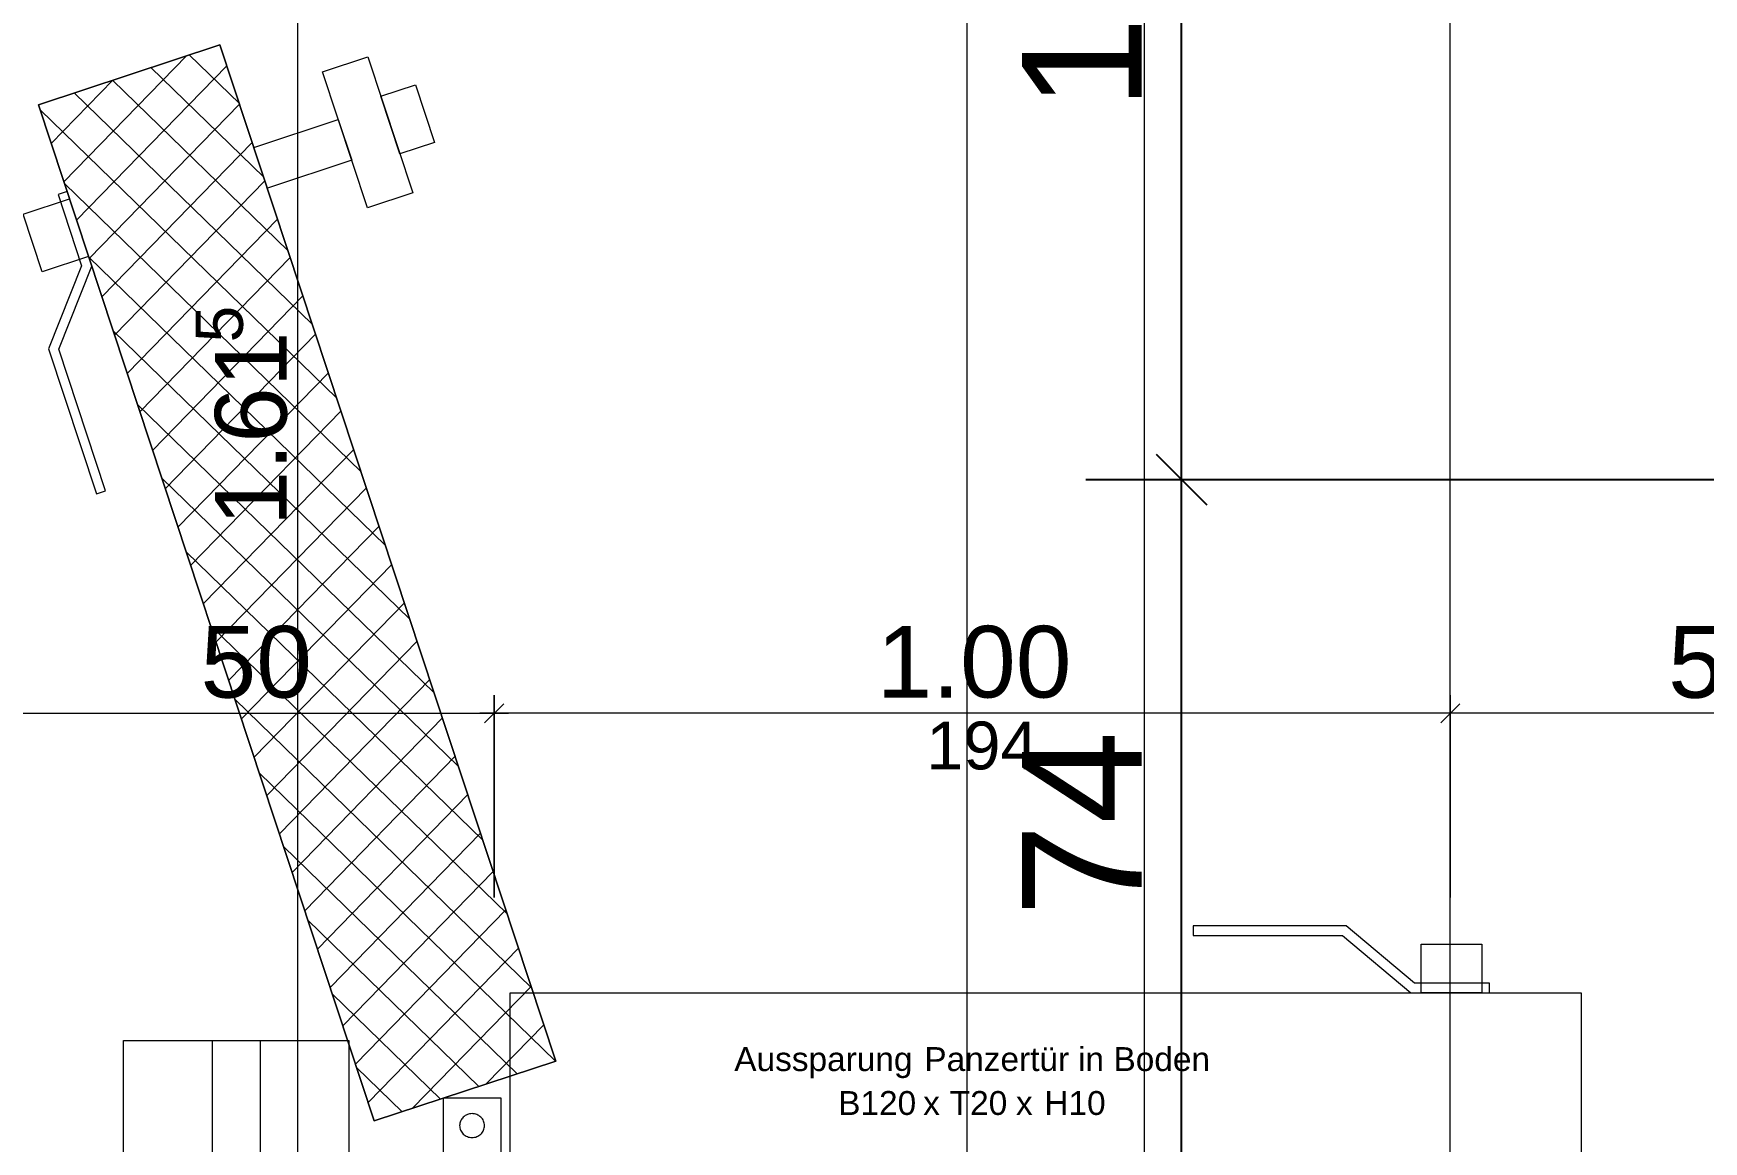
# Model space of a CAD drawing. Extents: x 0 to 1189, y 0 to 841.
# Drawn here: x 124.7 to 159.63, y 457.03 to 480.23 of the extents above; entities that cross this region are included whole.
import ezdxf
from ezdxf.lldxf.tags import DXFTag

# ---------------------------------------------------------------- set-up
doc = ezdxf.new("R2010")
doc.units = 0
doc.layers.get('0').update_dxf_attribs({"lineweight": 35})
for name, color, linetype, lineweight in [('211.5 Stahlbeton Kontur', 7, 'Continuous', 25), ('211.5 Stahlbeton Schraffur', 7, 'Continuous', 25), ('217.0 Schutzraum', 7, 'Continuous', 25), ('Bemassung', 7, 'Continuous', 25), ('Gebäude Kontur', 7, 'Continuous', 25), ('Text', 7, 'Continuous', 25)]:
    doc.layers.add(name, color=color, linetype=linetype, lineweight=lineweight)
doc.layers.add('L_Mass', color=5, linetype='Continuous', lineweight=25, true_color=0x0000ff)
doc.layers.add('L_Zuluft_eingelegt', color=1, linetype='fein_strichliert', lineweight=35, true_color=0xff0000)
doc.styles.get("Standard").update_dxf_attribs({"font": 'arial.ttf'})
tags = doc.linetypes.add('fein_strichliert', pattern=[4, 1, -2, 1]).pattern_tags.tags
tags[8:9] = [DXFTag(74, 4), DXFTag(75, 0), DXFTag(340, '0'), DXFTag(46, 0.0), DXFTag(50, 0.0), DXFTag(44, 0.0), DXFTag(45, 0.0)]
tags[6:7] = [DXFTag(74, 4), DXFTag(75, 0), DXFTag(340, '0'), DXFTag(46, 0.0), DXFTag(50, 0.0), DXFTag(44, 0.0), DXFTag(45, 0.0)]
tags[4:5] = [DXFTag(74, 4), DXFTag(75, 0), DXFTag(340, '0'), DXFTag(46, 0.0), DXFTag(50, 0.0), DXFTag(44, 0.0), DXFTag(45, 0.0)]
tags = doc.linetypes.add('Strichlin_lang', pattern=[0.5, 0.3, -0.2]).pattern_tags.tags
tags[6:7] = [DXFTag(74, 4), DXFTag(75, 0), DXFTag(340, '0'), DXFTag(46, 1.0), DXFTag(50, 0.0), DXFTag(44, 0.0), DXFTag(45, 0.0)]
tags[4:5] = [DXFTag(74, 4), DXFTag(75, 0), DXFTag(340, '0'), DXFTag(46, 1.0), DXFTag(50, 0.0), DXFTag(44, 0.0), DXFTag(45, 0.0)]

# ---------------------------------------------------------------- blocks, each defined once
blk = doc.blocks.new('Referenz-A0SO6TOG06', base_point=(4.401, 96.704))
at = {"layer": '211.5 Stahlbeton Kontur', "color": 0, "lineweight": 18}
for p, q in [((128.599, 479.992), (124.801, 478.738)), ((135.624, 458.722), (128.599, 479.992)), ((124.801, 478.738), (131.826, 457.468)), ((131.826, 457.468), (135.624, 458.722))]:
    blk.add_line(p, q, dxfattribs=at)
at = {"layer": '211.5 Stahlbeton Schraffur', "color": 0, "lineweight": 13}
for p, q in [((125.334, 477.124), (127.9, 479.761)), ((129.006, 478.76), (127.957, 479.78)), ((125.599, 476.321), (128.744, 479.553)), ((129.515, 477.218), (127.155, 479.515)), ((125.069, 477.926), (126.358, 479.252)), ((130.024, 475.676), (126.352, 479.25)), ((124.803, 478.729), (124.817, 478.743)), ((130.534, 474.135), (125.549, 478.985)), ((125.864, 475.518), (129.009, 478.75)), ((131.043, 472.593), (124.836, 478.632)), ((126.129, 474.715), (129.274, 477.947)), ((131.552, 471.051), (125.345, 477.09)), ((126.395, 473.912), (129.54, 477.144)), ((126.66, 473.109), (129.805, 476.341)), ((132.061, 469.509), (125.854, 475.548)), ((126.925, 472.306), (130.07, 475.538)), ((127.19, 471.503), (130.335, 474.735)), ((132.571, 467.967), (126.364, 474.006)), ((127.455, 470.7), (130.6, 473.932)), ((127.721, 469.897), (130.866, 473.129)), ((133.08, 466.425), (126.873, 472.464)), ((127.986, 469.094), (131.131, 472.327)), ((128.251, 468.291), (131.396, 471.524)), ((133.589, 464.883), (127.382, 470.922)), ((128.516, 467.488), (131.661, 470.721)), ((128.781, 466.685), (131.926, 469.918)), ((134.099, 463.341), (127.891, 469.38)), ((129.047, 465.883), (132.192, 469.115)), ((129.312, 465.08), (132.457, 468.312)), ((134.608, 461.799), (128.401, 467.839)), ((129.577, 464.277), (132.722, 467.509)), ((129.842, 463.474), (132.987, 466.706)), ((135.117, 460.257), (128.91, 466.297)), ((130.107, 462.671), (133.252, 465.903)), ((130.373, 461.868), (133.518, 465.1)), ((135.621, 458.721), (129.419, 464.755)), ((130.638, 461.065), (133.783, 464.297)), ((130.903, 460.262), (134.048, 463.494)), ((134.818, 458.456), (129.928, 463.213)), ((131.168, 459.459), (134.313, 462.691)), ((131.433, 458.656), (134.578, 461.888)), ((134.015, 458.191), (130.438, 461.671)), ((131.699, 457.853), (134.844, 461.086)), ((132.628, 457.733), (135.109, 460.283)), ((133.212, 457.925), (130.947, 460.129)), ((134.17, 458.242), (135.374, 459.48)), ((132.409, 457.66), (131.456, 458.587))]:
    blk.add_line(p, q, dxfattribs=at)
at = {"layer": '217.0 Schutzraum', "color": 0, "lineweight": 13}
for p, q in [((124.801, 478.738), (128.599, 479.992)), ((124.801, 478.738), (128.599, 479.992)), ((128.599, 479.992), (135.624, 458.722)), ((128.599, 479.992), (135.624, 458.722)), ((130.745, 479.425), (131.695, 479.739)), ((131.695, 479.739), (132.635, 476.89)), ((131.686, 476.577), (130.745, 479.425)), ((131.966, 478.918), (132.687, 479.156)), ((132.687, 479.156), (133.086, 477.95)), ((131.826, 457.468), (124.801, 478.738)), ((131.826, 457.468), (124.801, 478.738)), ((132.364, 477.712), (131.966, 478.918)), ((129.308, 477.845), (131.074, 478.428)), ((131.074, 478.428), (131.357, 477.574)), ((129.59, 476.99), (129.308, 477.845)), ((133.086, 477.95), (132.364, 477.712)), ((131.357, 477.574), (129.59, 476.99)), ((125.402, 476.918), (125.212, 476.855)), ((125.917, 475.357), (125.402, 476.918)), ((124.483, 476.446), (125.452, 476.766)), ((125.212, 476.855), (125.705, 475.364)), ((125.452, 476.766), (125.85, 475.56)), ((132.635, 476.89), (131.686, 476.577)), ((124.882, 475.24), (124.483, 476.446)), ((125.85, 475.56), (124.882, 475.24)), ((125.705, 475.364), (125.013, 473.63)), ((125.226, 473.624), (125.917, 475.357)), ((125.013, 473.63), (126.017, 470.592)), ((126.207, 470.654), (125.226, 473.624)), ((126.017, 470.592), (126.207, 470.654)), ((148.956, 461.55), (148.956, 461.35)), ((152.156, 461.55), (148.956, 461.55)), ((153.586, 460.35), (152.156, 461.55)), ((148.956, 461.35), (152.084, 461.35)), ((152.084, 461.35), (153.513, 460.15)), ((153.727, 461.17), (154.997, 461.17)), ((153.727, 460.15), (153.727, 461.17)), ((154.997, 461.17), (154.997, 460.15)), ((134.673, 456.15), (134.673, 460.15)), ((134.673, 460.15), (157.073, 460.15)), ((153.513, 460.15), (155.156, 460.15)), ((155.156, 460.35), (153.586, 460.35)), ((154.997, 460.15), (153.727, 460.15)), ((155.156, 460.15), (155.156, 460.35)), ((157.073, 460.15), (157.073, 456.15)), ((126.584, 453.154), (126.584, 459.152)), ((126.584, 459.152), (131.298, 459.152)), ((128.441, 459.152), (129.441, 459.152)), ((128.441, 456.152), (128.441, 459.152)), ((129.441, 459.152), (129.441, 456.152)), ((131.298, 459.152), (131.298, 453.154)), ((135.624, 458.722), (131.826, 457.468)), ((135.624, 458.722), (131.826, 457.468)), ((133.273, 457.948), (134.473, 457.948)), ((133.273, 455.348), (133.273, 457.948)), ((133.273, 456.792), (133.273, 457.948)), ((133.273, 457.948), (134.473, 457.948)), ((134.473, 457.948), (134.473, 455.348)), ((134.473, 457.948), (134.473, 456.792)), ((133.614, 457.395), (133.613, 457.37)), ((133.613, 457.37), (133.614, 457.345)), ((133.618, 457.419), (133.614, 457.395)), ((133.614, 457.345), (133.618, 457.321)), ((133.624, 457.443), (133.618, 457.419)), ((133.632, 457.466), (133.624, 457.443)), ((133.643, 457.488), (133.632, 457.466)), ((133.657, 457.51), (133.643, 457.488)), ((133.672, 457.529), (133.657, 457.51)), ((133.689, 457.547), (133.672, 457.529)), ((133.708, 457.564), (133.689, 457.547)), ((133.728, 457.578), (133.708, 457.564)), ((133.75, 457.591), (133.728, 457.578)), ((133.774, 457.602), (133.75, 457.591)), ((133.797, 457.61), (133.774, 457.602)), ((133.822, 457.616), (133.797, 457.61)), ((133.847, 457.619), (133.822, 457.616)), ((133.873, 457.621), (133.847, 457.619)), ((133.899, 457.619), (133.873, 457.621)), ((133.924, 457.616), (133.899, 457.619)), ((133.948, 457.61), (133.924, 457.616)), ((133.972, 457.602), (133.948, 457.61)), ((133.995, 457.591), (133.972, 457.602)), ((134.017, 457.578), (133.995, 457.591)), ((134.038, 457.564), (134.017, 457.578)), ((134.057, 457.547), (134.038, 457.564)), ((134.074, 457.529), (134.057, 457.547)), ((134.089, 457.51), (134.074, 457.529)), ((134.102, 457.488), (134.089, 457.51)), ((134.113, 457.466), (134.102, 457.488)), ((134.122, 457.443), (134.113, 457.466)), ((134.128, 457.419), (134.122, 457.443)), ((134.132, 457.395), (134.128, 457.419)), ((134.128, 457.321), (134.132, 457.345)), ((134.133, 457.37), (134.132, 457.395)), ((134.132, 457.345), (134.133, 457.37)), ((133.618, 457.321), (133.624, 457.298)), ((133.624, 457.298), (133.632, 457.275)), ((133.632, 457.275), (133.643, 457.252)), ((133.643, 457.252), (133.657, 457.231)), ((133.657, 457.231), (133.672, 457.211)), ((133.672, 457.211), (133.689, 457.193)), ((133.689, 457.193), (133.708, 457.177)), ((133.708, 457.177), (133.728, 457.162)), ((133.728, 457.162), (133.75, 457.149)), ((133.75, 457.149), (133.774, 457.139)), ((133.774, 457.139), (133.797, 457.13)), ((133.797, 457.13), (133.822, 457.125)), ((133.822, 457.125), (133.847, 457.121)), ((133.847, 457.121), (133.873, 457.12)), ((133.873, 457.12), (133.899, 457.121)), ((133.899, 457.121), (133.924, 457.125)), ((133.924, 457.125), (133.948, 457.13)), ((133.948, 457.13), (133.972, 457.139)), ((133.972, 457.139), (133.995, 457.149)), ((133.995, 457.149), (134.017, 457.162)), ((134.017, 457.162), (134.038, 457.177)), ((134.038, 457.177), (134.057, 457.193)), ((134.057, 457.193), (134.074, 457.211)), ((134.074, 457.211), (134.089, 457.231)), ((134.089, 457.231), (134.102, 457.252)), ((134.102, 457.252), (134.113, 457.275)), ((134.113, 457.275), (134.122, 457.298)), ((134.122, 457.298), (134.128, 457.321))]:
    blk.add_line(p, q, dxfattribs=at)
at = {"layer": 'Bemassung', "color": 0, "lineweight": 13}
for p, q in [((144.23, 456.143), (144.23, 509.642)), ((130.23, 456.141), (130.23, 488.441)), ((134.536, 466.201), (134.136, 465.801)), ((134.136, 465.801), (134.536, 466.201)), ((134.336, 466.376), (134.336, 462.143)), ((134.336, 462.143), (134.336, 466.376)), ((154.136, 465.801), (154.536, 466.201)), ((154.536, 466.201), (154.136, 465.801)), ((154.336, 466.376), (154.336, 462.142)), ((154.336, 466.376), (154.336, 462.142)), ((124.336, 466.001), (134.336, 466.001)), ((134.336, 466.001), (134.036, 466.001)), ((154.336, 466.001), (134.336, 466.001)), ((134.336, 466.001), (134.636, 466.001)), ((154.336, 466.001), (154.036, 466.001)), ((154.636, 466.001), (154.336, 466.001)), ((165.736, 466.001), (154.336, 466.001))]:
    blk.add_line(p, q, dxfattribs=at)
at = {"layer": 'Gebäude Kontur', "color": 0, "linetype": 'Strichlin_lang', "lineweight": 13, "ltscale": 0.13}
for p, q in [((154.336, 388.637), (154.336, 545.741)), ((147.935, 382.241), (147.94, 539.341))]:
    blk.add_line(p, q, dxfattribs=at)
at = {"layer": 'Bemassung', "color": 0, "linetype": 'Continuous', "lineweight": 13, "ltscale": 0.13, "attachment_point": 1, "rotation": 90}
for s, insert, char_height in [('{\\fArial;5}', (128.089, 473.761), 0.99), ('{\\fArial;1.61}', (128.494, 469.912), 1.5)]:
    blk.add_mtext(s, dxfattribs=dict(at, insert=insert, char_height=char_height))
at = {"layer": 'Bemassung', "color": 0, "linetype": 'Continuous', "lineweight": 13, "ltscale": 0.13, "char_height": 1.5, "attachment_point": 1}
for s, insert in [('{\\fArial;50}', (128.192, 467.828)), ('{\\fArial;1.00}', (142.334, 467.83)), ('{\\fArial;57}', (158.892, 467.825))]:
    blk.add_mtext(s, dxfattribs=dict(at, insert=insert))
at = {"layer": 'Bemassung', "color": 0, "lineweight": 13, "insert": (143.374, 465.826), "char_height": 1, "attachment_point": 1}
blk.add_mtext('{\\fArial;194}', dxfattribs=at)
at = {"layer": 'Text', "color": 0, "lineweight": 13, "char_height": 0.5, "attachment_point": 1}
for s, insert in [('{\\fArial;Aussparung}', (139.358, 459.012)), ('{\\fArial;Panzertür}', (143.334, 459.012)), ('{\\fArial;in}', (146.548, 459.012)), ('{\\fArial;Boden}', (147.29, 459.012)), ('{\\fArial;B120}', (141.532, 458.093)), ('{\\fArial;T20}', (143.865, 458.093)), ('{\\fArial;H10}', (145.845, 458.093)), ('{\\fArial;x}', (143.309, 458.093)), ('{\\fArial;x}', (145.25, 458.093))]:
    blk.add_mtext(s, dxfattribs=dict(at, insert=insert))
blk = doc.blocks.new('Lüftungsrohr ComfoTube 90_ Rolle à 50 m-A0SO6TUK06', base_point=(155.182, 473.114))
at = {"color": 0, "linetype": 'ByBlock', "lineweight": -2, "ltscale": 0.35}
for p, q in [((155.303, 487.611), (155.182, 487.611)), ((155.224, 486.901), (155.182, 487.611)), ((155.632, 487.611), (155.303, 487.611)), ((156.082, 487.611), (155.632, 487.611)), ((156.082, 487.611), (156.532, 487.611)), ((156.532, 487.611), (156.862, 487.611)), ((156.862, 487.611), (156.982, 487.611)), ((157.012, 487.111), (156.983, 487.611)), ((155.251, 486.903), (156.985, 487.106)), ((157.097, 486.626), (157.012, 487.111)), ((155.345, 486.214), (155.224, 486.901)), ((157.237, 486.155), (157.097, 486.626)), ((155.541, 485.552), (155.345, 486.214)), ((157.429, 485.694), (157.237, 486.155)), ((155.841, 484.907), (157.415, 485.665)), ((157.673, 485.242), (157.429, 485.694)), ((155.805, 484.92), (155.541, 485.552)), ((157.961, 484.807), (157.673, 485.242)), ((156.13, 484.317), (155.805, 484.92)), ((158.496, 484.157), (157.961, 484.807)), ((156.514, 483.737), (156.13, 484.317)), ((156.967, 483.227), (158.291, 484.366)), ((159.122, 483.542), (158.496, 484.157)), ((157.168, 482.941), (156.514, 483.737)), ((158.367, 481.872), (159.472, 483.224)), ((159.835, 482.961), (159.122, 483.542)), ((157.922, 482.202), (157.168, 482.941)), ((160.623, 482.416), (159.835, 482.961)), ((158.754, 481.523), (157.922, 482.202)), ((159.929, 480.767), (160.846, 482.253)), ((161.47, 481.911), (160.623, 482.416)), ((162.365, 481.45), (161.47, 481.911)), ((159.651, 480.903), (158.754, 481.523)), ((163.292, 481.034), (162.365, 481.45)), ((161.586, 479.859), (162.345, 481.431)), ((160.598, 480.339), (159.651, 480.903)), ((164.211, 480.674), (163.292, 481.034)), ((163.346, 479.112), (163.896, 480.769)), ((168.185, 479.598), (164.211, 480.674)), ((161.584, 479.83), (160.598, 480.339)), ((165.124, 478.592), (165.57, 480.28)), ((162.596, 479.376), (161.584, 479.83)), ((166.89, 478.114), (167.279, 479.816)), ((163.648, 478.965), (162.596, 479.376)), ((172.142, 479.015), (168.185, 479.598)), ((168.676, 477.736), (169.009, 479.45)), ((170.485, 477.468), (170.762, 479.192)), ((174.095, 478.8), (172.142, 479.015)), ((167.818, 477.835), (163.648, 478.965)), ((172.293, 477.216), (172.519, 478.948)), ((176.028, 478.577), (174.095, 478.8)), ((174.096, 477.017), (174.294, 478.752)), ((175.874, 476.81), (176.092, 478.542)), ((177.301, 478.401), (176.028, 478.577)), ((178.554, 478.187), (177.301, 478.401)), ((177.614, 476.55), (177.912, 478.27)), ((179.786, 477.92), (178.554, 478.187)), ((171.913, 477.232), (167.818, 477.835)), ((179.32, 476.209), (179.735, 477.905)), ((180.992, 477.587), (179.786, 477.92)), ((180.959, 475.719), (181.543, 477.364)), ((182.169, 477.17), (180.992, 477.587)), ((173.893, 477.014), (171.913, 477.232)), ((175.801, 476.794), (173.893, 477.014)), ((183.311, 476.656), (182.169, 477.17)), ((177.026, 476.624), (175.801, 476.794)), ((178.213, 476.422), (177.026, 476.624)), ((182.515, 475.072), (183.307, 476.627)), ((184.411, 476.029), (183.311, 476.656)), ((179.356, 476.174), (178.213, 476.422)), ((180.452, 475.871), (179.356, 476.174)), ((181.499, 475.501), (180.452, 475.871)), ((185.462, 475.277), (184.411, 476.029)), ((183.928, 474.196), (184.952, 475.611)), ((182.495, 475.052), (181.499, 475.501)), ((186.456, 474.387), (185.462, 475.277)), ((183.441, 474.514), (182.495, 475.052)), ((184.336, 473.873), (183.441, 474.514)), ((186.137, 474.069), (186.37, 474.302)), ((186.37, 474.302), (186.456, 474.387)), ((185.183, 473.114), (184.336, 473.873)), ((185.819, 473.75), (186.137, 474.069)), ((185.501, 473.432), (185.268, 473.199)), ((185.819, 473.75), (185.501, 473.432)), ((185.268, 473.199), (185.183, 473.114))]:
    blk.add_line(p, q, dxfattribs=at)
blk = doc.blocks.new('Maß-A0SO6TV006', base_point=(141.629, 455.611))
at = {"color": 0, "linetype": 'ByBlock', "lineweight": -2, "ltscale": 0.25}
for p, q in [((148.712, 456.141), (148.712, 733.42)), ((148.182, 471.425), (149.242, 470.364)), ((146.712, 470.894), (194.675, 470.894))]:
    blk.add_line(p, q, dxfattribs=at)
at = {"color": 0, "linetype": 'ByBlock', "lineweight": -2, "ltscale": 0.25, "char_height": 2.5, "attachment_point": 1, "rotation": 90}
for s, insert in [('{\\fArial;104}', (145.379, 478.634)), ('{\\fArial;74}', (145.379, 461.743))]:
    blk.add_mtext(s, dxfattribs=dict(at, insert=insert))

msp = doc.modelspace()

# ---------------------------------------------------------------- block references
at = {"color": 8, "lineweight": 25, "ltscale": 0.25, "true_color": 0x808080}
msp.add_blockref('Referenz-A0SO6TOG06', (4.401, 96.704), dxfattribs=at)
at = {"layer": 'L_Mass', "ltscale": 0.25}
msp.add_blockref('Maß-A0SO6TV006', (141.629, 455.611), dxfattribs=at)
at = {"layer": 'L_Zuluft_eingelegt', "linetype": 'Continuous', "ltscale": 0.35}
msp.add_blockref('Lüftungsrohr ComfoTube 90_ Rolle à 50 m-A0SO6TUK06', (155.182, 473.114), dxfattribs=at)

doc.saveas('drawing.dxf')
